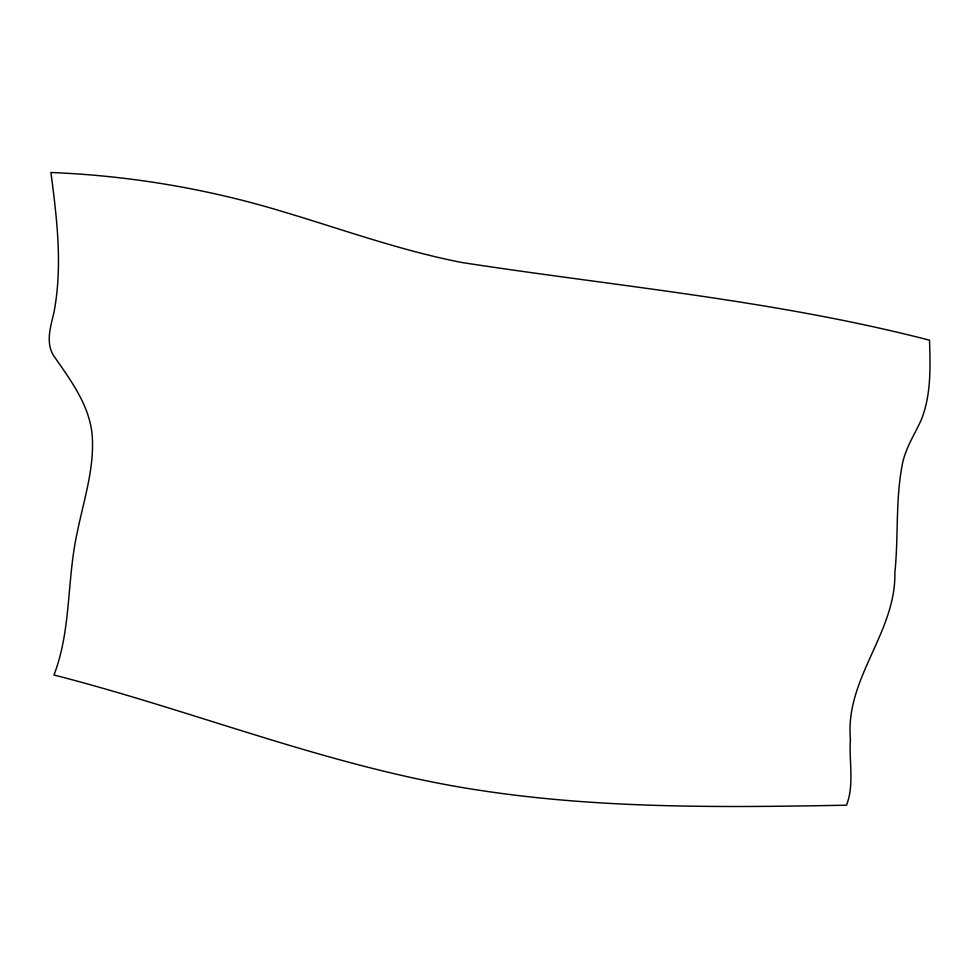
<?xml version="1.0" encoding="UTF-8"?>
<svg xmlns="http://www.w3.org/2000/svg" width="979" height="979" viewBox="0 0 979 979"><rect width="100%" height="100%" fill="white"/><g stroke="black" fill="none" stroke-linecap="round" stroke-linejoin="round"><path stroke-width="1.47" d="M850.421 739.426C848.854 761.185 854.557 784.363 846.517 805.191C724.754 807.467 602.232 808.862 481.484 790.579C334.769 768.882 196.999 711.549 53.967 675.008C71.418 629.656 66.743 580.094 77.072 533.237C83.386 501.701 94.033 470.348 92.356 437.809C90.643 407.448 72.177 382.275 55.424 358.265C44.765 344.718 50.382 327.573 53.918 312.644C62.766 266.325 56.99 218.77 50.908 172.488C128.971 175.62 206.569 188.592 281.365 211.195C341.512 229.074 400.729 250.722 462.492 262.605C618.459 286.566 776.286 300.553 929.536 340.202C930.283 366.978 931.396 395.026 921.068 420.309C914.349 434.909 905.281 448.639 902.259 464.695C895.406 500.245 898.538 536.7 894.879 572.58C896.042 633.021 844.828 678.3 850.421 739.426"/></g></svg>
